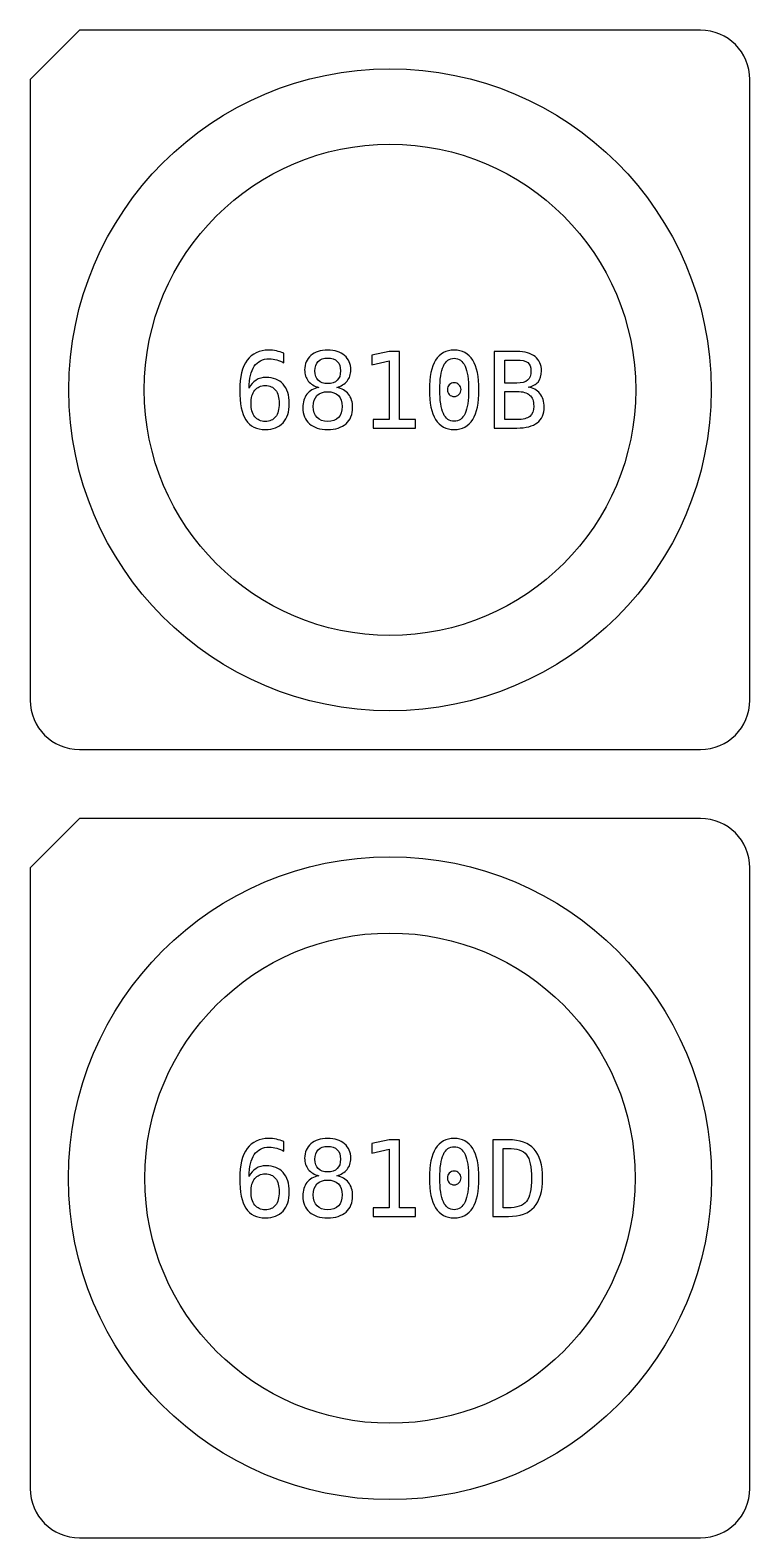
# Model space of a CAD drawing. Extents: x -222 to -68, y -465 to -312.
# Drawn here: x -141.5 to -68.5, y -465 to -312 of the extents above; entities that cross this region are included whole.
import ezdxf

# ---------------------------------------------------------------- set-up
doc = ezdxf.new("R2010")
doc.units = 0
doc.header["$MEASUREMENT"] = 0
doc.layers.add('LAYER_1', color=7, linetype='CONTINUOUS')

msp = doc.modelspace()

# ---------------------------------------------------------------- linework, layer by layer
at = {"layer": 'LAYER_1'}
for centre, major_axis in [((-105.0001, -348.5001), (0, 32.575)), ((-105.0001, -348.5), (0, 24.925)), ((-105.0001, -428.5001), (0, 32.625)), ((-105.0001, -428.5), (0, 24.875))]:
    msp.add_ellipse(centre, major_axis=major_axis, ratio=1, dxfattribs=at)
for points, knots in [([(-141.5, -380), (-141.5, -380), (-141.5, -317), (-141.5, -317), (-141.5, -317), (-141.5, -317), (-136.5, -312), (-136.5, -312), (-136.5, -312), (-136.5, -312), (-73.5, -312), (-73.5, -312), (-73.5, -312), (-70.7391, -312), (-68.5, -314.2391), (-68.5, -317), (-68.5, -317), (-68.5, -317), (-68.5, -380), (-68.5, -380), (-68.5, -380), (-68.5, -382.7609), (-70.7391, -385), (-73.5, -385), (-73.5, -385), (-73.5, -385), (-136.5, -385), (-136.5, -385), (-136.5, -385), (-139.2609, -385), (-141.5, -382.7609), (-141.5, -380)], [0, 0, 0, 0, 0.125, 0.125, 0.125, 0.125, 0.25, 0.25, 0.25, 0.25, 0.375, 0.375, 0.375, 0.375, 0.5, 0.5, 0.5, 0.5, 0.625, 0.625, 0.625, 0.625, 0.75, 0.75, 0.75, 0.75, 0.875, 0.875, 0.875, 0.875, 1, 1, 1, 1]), ([(-115.7833, -344.783), (-115.7833, -344.783), (-115.7833, -345.7509), (-115.7833, -345.7509), (-115.7833, -345.7509), (-116.0018, -345.623), (-116.2344, -345.5236), (-116.4813, -345.4561), (-116.4813, -345.4561), (-116.7263, -345.3886), (-116.9839, -345.3548), (-117.2502, -345.3548), (-117.2502, -345.3548), (-117.9162, -345.3548), (-118.4224, -345.6053), (-118.7651, -346.1061), (-118.7651, -346.1061), (-119.1079, -346.6069), (-119.2801, -347.3457), (-119.2801, -348.3206), (-119.2801, -348.3206), (-119.1132, -347.9726), (-118.8823, -347.7062), (-118.5875, -347.5215), (-118.5875, -347.5215), (-118.2927, -347.335), (-117.9553, -347.2426), (-117.5735, -347.2426), (-117.5735, -347.2426), (-116.824, -347.2426), (-116.2451, -347.4717), (-115.8331, -347.9317), (-115.8331, -347.9317), (-115.4228, -348.3917), (-115.2168, -349.0434), (-115.2168, -349.8852), (-115.2168, -349.8852), (-115.2168, -350.7252), (-115.4282, -351.3752), (-115.8508, -351.8369), (-115.8508, -351.8369), (-116.2753, -352.2987), (-116.8702, -352.5296), (-117.6356, -352.5296), (-117.6356, -352.5296), (-118.5378, -352.5296), (-119.1984, -352.2063), (-119.6193, -351.5599), (-119.6193, -351.5599), (-120.0384, -350.9117), (-120.248, -349.8941), (-120.248, -348.5018), (-120.248, -348.5018), (-120.248, -347.1911), (-119.9958, -346.1913), (-119.4915, -345.504), (-119.4915, -345.504), (-118.9853, -344.815), (-118.2554, -344.4704), (-117.2982, -344.4704), (-117.2982, -344.4704), (-117.0407, -344.4704), (-116.785, -344.4971), (-116.5274, -344.5504), (-116.5274, -344.5504), (-116.2699, -344.6054), (-116.0231, -344.6818), (-115.7833, -344.783)], [0, 0, 0, 0, 0.05882353, 0.05882353, 0.05882353, 0.05882353, 0.11764706, 0.11764706, 0.11764706, 0.11764706, 0.17647059, 0.17647059, 0.17647059, 0.17647059, 0.23529412, 0.23529412, 0.23529412, 0.23529412, 0.29411765, 0.29411765, 0.29411765, 0.29411765, 0.35294118, 0.35294118, 0.35294118, 0.35294118, 0.41176471, 0.41176471, 0.41176471, 0.41176471, 0.47058824, 0.47058824, 0.47058824, 0.47058824, 0.52941176, 0.52941176, 0.52941176, 0.52941176, 0.58823529, 0.58823529, 0.58823529, 0.58823529, 0.64705882, 0.64705882, 0.64705882, 0.64705882, 0.70588235, 0.70588235, 0.70588235, 0.70588235, 0.76470588, 0.76470588, 0.76470588, 0.76470588, 0.82352941, 0.82352941, 0.82352941, 0.82352941, 0.88235294, 0.88235294, 0.88235294, 0.88235294, 0.94117647, 0.94117647, 0.94117647, 0.94117647, 1, 1, 1, 1]), ([(-112.2351, -348.2531), (-112.6826, -348.1377), (-113.0325, -347.9246), (-113.2846, -347.612), (-113.2846, -347.612), (-113.535, -347.3013), (-113.6611, -346.9248), (-113.6611, -346.4843), (-113.6611, -346.4843), (-113.6611, -345.8663), (-113.4516, -345.3762), (-113.0325, -345.0139), (-113.0325, -345.0139), (-112.6116, -344.6516), (-112.0415, -344.4704), (-111.3205, -344.4704), (-111.3205, -344.4704), (-110.5959, -344.4704), (-110.0241, -344.6516), (-109.6032, -345.0139), (-109.6032, -345.0139), (-109.184, -345.3762), (-108.9745, -345.8663), (-108.9745, -346.4843), (-108.9745, -346.4843), (-108.9745, -346.9248), (-109.1006, -347.3013), (-109.351, -347.612), (-109.351, -347.612), (-109.6032, -347.9246), (-109.953, -348.1377), (-110.4005, -348.2531), (-110.4005, -348.2531), (-109.8802, -348.3668), (-109.4806, -348.5977), (-109.2054, -348.944), (-109.2054, -348.944), (-108.9301, -349.2921), (-108.7916, -349.7414), (-108.7916, -350.2919), (-108.7916, -350.2919), (-108.7916, -350.9934), (-109.0153, -351.5404), (-109.4629, -351.9364), (-109.4629, -351.9364), (-109.9104, -352.3324), (-110.5302, -352.5296), (-111.3205, -352.5296), (-111.3205, -352.5296), (-112.1108, -352.5296), (-112.7288, -352.3324), (-113.1745, -351.9382), (-113.1745, -351.9382), (-113.6203, -351.5457), (-113.844, -351.0005), (-113.844, -350.3026), (-113.844, -350.3026), (-113.844, -349.7485), (-113.7055, -349.2956), (-113.4303, -348.9475), (-113.4303, -348.9475), (-113.155, -348.5994), (-112.7554, -348.3668), (-112.2351, -348.2531)], [0, 0, 0, 0, 0.0625, 0.0625, 0.0625, 0.0625, 0.125, 0.125, 0.125, 0.125, 0.1875, 0.1875, 0.1875, 0.1875, 0.25, 0.25, 0.25, 0.25, 0.3125, 0.3125, 0.3125, 0.3125, 0.375, 0.375, 0.375, 0.375, 0.4375, 0.4375, 0.4375, 0.4375, 0.5, 0.5, 0.5, 0.5, 0.5625, 0.5625, 0.5625, 0.5625, 0.625, 0.625, 0.625, 0.625, 0.6875, 0.6875, 0.6875, 0.6875, 0.75, 0.75, 0.75, 0.75, 0.8125, 0.8125, 0.8125, 0.8125, 0.875, 0.875, 0.875, 0.875, 0.9375, 0.9375, 0.9375, 0.9375, 1, 1, 1, 1]), ([(-112.6151, -346.582), (-112.6151, -346.9993), (-112.505, -347.3155), (-112.283, -347.5339), (-112.283, -347.5339), (-112.061, -347.7523), (-111.7396, -347.8624), (-111.3205, -347.8624), (-111.3205, -347.8624), (-110.8978, -347.8624), (-110.5746, -347.7523), (-110.3526, -347.5339), (-110.3526, -347.5339), (-110.1306, -347.3155), (-110.0205, -346.9993), (-110.0205, -346.582), (-110.0205, -346.582), (-110.0205, -346.1593), (-110.1306, -345.8361), (-110.3508, -345.6141), (-110.3508, -345.6141), (-110.571, -345.3921), (-110.8943, -345.282), (-111.3205, -345.282), (-111.3205, -345.282), (-111.7396, -345.282), (-112.061, -345.3939), (-112.283, -345.6177), (-112.283, -345.6177), (-112.505, -345.8415), (-112.6151, -346.1629), (-112.6151, -346.582)], [0, 0, 0, 0, 0.125, 0.125, 0.125, 0.125, 0.25, 0.25, 0.25, 0.25, 0.375, 0.375, 0.375, 0.375, 0.5, 0.5, 0.5, 0.5, 0.625, 0.625, 0.625, 0.625, 0.75, 0.75, 0.75, 0.75, 0.875, 0.875, 0.875, 0.875, 1, 1, 1, 1]), ([(-106.7066, -351.4942), (-106.7066, -351.4942), (-105.0728, -351.4942), (-105.0728, -351.4942), (-105.0728, -351.4942), (-105.0728, -351.4942), (-105.0728, -345.5573), (-105.0728, -345.5573), (-105.0728, -345.5573), (-105.0728, -345.5573), (-106.831, -345.9533), (-106.831, -345.9533), (-106.831, -345.9533), (-106.831, -345.9533), (-106.831, -344.9961), (-106.831, -344.9961), (-106.831, -344.9961), (-106.831, -344.9961), (-105.0835, -344.6107), (-105.0835, -344.6107), (-105.0835, -344.6107), (-105.0835, -344.6107), (-104.0321, -344.6107), (-104.0321, -344.6107), (-104.0321, -344.6107), (-104.0321, -344.6107), (-104.0321, -351.4942), (-104.0321, -351.4942), (-104.0321, -351.4942), (-104.0321, -351.4942), (-102.4196, -351.4942), (-102.4196, -351.4942), (-102.4196, -351.4942), (-102.4196, -351.4942), (-102.4196, -352.3786), (-102.4196, -352.3786), (-102.4196, -352.3786), (-102.4196, -352.3786), (-106.7066, -352.3786), (-106.7066, -352.3786), (-106.7066, -352.3786), (-106.7066, -352.3786), (-106.7066, -351.4942), (-106.7066, -351.4942)], [0, 0, 0, 0, 0.09090909, 0.09090909, 0.09090909, 0.09090909, 0.18181818, 0.18181818, 0.18181818, 0.18181818, 0.27272727, 0.27272727, 0.27272727, 0.27272727, 0.36363636, 0.36363636, 0.36363636, 0.36363636, 0.45454545, 0.45454545, 0.45454545, 0.45454545, 0.54545455, 0.54545455, 0.54545455, 0.54545455, 0.63636364, 0.63636364, 0.63636364, 0.63636364, 0.72727273, 0.72727273, 0.72727273, 0.72727273, 0.81818182, 0.81818182, 0.81818182, 0.81818182, 0.90909091, 0.90909091, 0.90909091, 0.90909091, 1, 1, 1, 1]), ([(-98.4913, -344.4704), (-97.6619, -344.4704), (-97.035, -344.8096), (-96.6106, -345.4898), (-96.6106, -345.4898), (-96.1861, -346.17), (-95.973, -347.1734), (-95.973, -348.5018), (-95.973, -348.5018), (-95.973, -349.8284), (-96.1861, -350.83), (-96.6106, -351.5102), (-96.6106, -351.5102), (-97.035, -352.1904), (-97.6619, -352.5296), (-98.4913, -352.5296), (-98.4913, -352.5296), (-99.3206, -352.5296), (-99.9457, -352.1904), (-100.3702, -351.5102), (-100.3702, -351.5102), (-100.7929, -350.83), (-101.0042, -349.8284), (-101.0042, -348.5018), (-101.0042, -348.5018), (-101.0042, -347.1734), (-100.7929, -346.17), (-100.3702, -345.4898), (-100.3702, -345.4898), (-99.9457, -344.8096), (-99.3206, -344.4704), (-98.4913, -344.4704)], [0, 0, 0, 0, 0.125, 0.125, 0.125, 0.125, 0.25, 0.25, 0.25, 0.25, 0.375, 0.375, 0.375, 0.375, 0.5, 0.5, 0.5, 0.5, 0.625, 0.625, 0.625, 0.625, 0.75, 0.75, 0.75, 0.75, 0.875, 0.875, 0.875, 0.875, 1, 1, 1, 1]), ([(-98.4913, -345.3033), (-98.9796, -345.3033), (-99.3455, -345.5662), (-99.5852, -346.0936), (-99.5852, -346.0936), (-99.8268, -346.6211), (-99.9475, -347.4238), (-99.9475, -348.5018), (-99.9475, -348.5018), (-99.9475, -349.578), (-99.8268, -350.3789), (-99.5852, -350.9064), (-99.5852, -350.9064), (-99.3455, -351.4338), (-98.9796, -351.6966), (-98.4913, -351.6966), (-98.4913, -351.6966), (-97.9993, -351.6966), (-97.6317, -351.4338), (-97.392, -350.9064), (-97.392, -350.9064), (-97.1505, -350.3789), (-97.0297, -349.578), (-97.0297, -348.5018), (-97.0297, -348.5018), (-97.0297, -347.4238), (-97.1505, -346.6211), (-97.392, -346.0936), (-97.392, -346.0936), (-97.6317, -345.5662), (-97.9993, -345.3033), (-98.4913, -345.3033)], [0, 0, 0, 0, 0.125, 0.125, 0.125, 0.125, 0.25, 0.25, 0.25, 0.25, 0.375, 0.375, 0.375, 0.375, 0.5, 0.5, 0.5, 0.5, 0.625, 0.625, 0.625, 0.625, 0.75, 0.75, 0.75, 0.75, 0.875, 0.875, 0.875, 0.875, 1, 1, 1, 1]), ([(-94.4191, -344.6107), (-94.4191, -344.6107), (-92.1193, -344.6107), (-92.1193, -344.6107), (-92.1193, -344.6107), (-91.3237, -344.6107), (-90.7128, -344.783), (-90.2812, -345.1258), (-90.2812, -345.1258), (-89.8514, -345.4685), (-89.6366, -345.9551), (-89.6366, -346.582), (-89.6366, -346.582), (-89.6366, -347.058), (-89.7502, -347.4327), (-89.9775, -347.7062), (-89.9775, -347.7062), (-90.2049, -347.9814), (-90.5458, -348.1519), (-91.0005, -348.2212), (-91.0005, -348.2212), (-90.4908, -348.2975), (-90.0912, -348.516), (-89.8017, -348.8747), (-89.8017, -348.8747), (-89.5122, -349.2335), (-89.3666, -349.6899), (-89.3666, -350.2457), (-89.3666, -350.2457), (-89.3666, -350.949), (-89.5975, -351.4818), (-90.0592, -351.8405), (-90.0592, -351.8405), (-90.5192, -352.1992), (-91.2065, -352.3786), (-92.1193, -352.3786), (-92.1193, -352.3786), (-92.1193, -352.3786), (-94.4191, -352.3786), (-94.4191, -352.3786), (-94.4191, -352.3786), (-94.4191, -352.3786), (-94.4191, -344.6107), (-94.4191, -344.6107)], [0, 0, 0, 0, 0.09090909, 0.09090909, 0.09090909, 0.09090909, 0.18181818, 0.18181818, 0.18181818, 0.18181818, 0.27272727, 0.27272727, 0.27272727, 0.27272727, 0.36363636, 0.36363636, 0.36363636, 0.36363636, 0.45454545, 0.45454545, 0.45454545, 0.45454545, 0.54545455, 0.54545455, 0.54545455, 0.54545455, 0.63636364, 0.63636364, 0.63636364, 0.63636364, 0.72727273, 0.72727273, 0.72727273, 0.72727273, 0.81818182, 0.81818182, 0.81818182, 0.81818182, 0.90909091, 0.90909091, 0.90909091, 0.90909091, 1, 1, 1, 1]), ([(-93.3624, -345.4738), (-93.3624, -345.4738), (-93.3624, -347.8163), (-93.3624, -347.8163), (-93.3624, -347.8163), (-93.3624, -347.8163), (-92.1406, -347.8163), (-92.1406, -347.8163), (-92.1406, -347.8163), (-91.6327, -347.8163), (-91.2669, -347.7186), (-91.0395, -347.525), (-91.0395, -347.525), (-90.8122, -347.3297), (-90.6986, -347.0171), (-90.6986, -346.582), (-90.6986, -346.582), (-90.6986, -346.1913), (-90.8104, -345.9072), (-91.0342, -345.7349), (-91.0342, -345.7349), (-91.258, -345.5609), (-91.6256, -345.4738), (-92.1406, -345.4738), (-92.1406, -345.4738), (-92.1406, -345.4738), (-93.3624, -345.4738), (-93.3624, -345.4738)], [0, 0, 0, 0, 0.14285714, 0.14285714, 0.14285714, 0.14285714, 0.28571429, 0.28571429, 0.28571429, 0.28571429, 0.42857143, 0.42857143, 0.42857143, 0.42857143, 0.57142857, 0.57142857, 0.57142857, 0.57142857, 0.71428571, 0.71428571, 0.71428571, 0.71428571, 0.85714286, 0.85714286, 0.85714286, 0.85714286, 1, 1, 1, 1]), ([(-117.6569, -348.0649), (-118.1045, -348.0649), (-118.4579, -348.2265), (-118.7136, -348.5479), (-118.7136, -348.5479), (-118.9711, -348.8712), (-119.099, -349.3169), (-119.099, -349.8852), (-119.099, -349.8852), (-119.099, -350.4553), (-118.9711, -350.901), (-118.7136, -351.2243), (-118.7136, -351.2243), (-118.4579, -351.5457), (-118.1045, -351.7073), (-117.6569, -351.7073), (-117.6569, -351.7073), (-117.1916, -351.7073), (-116.8418, -351.5546), (-116.6056, -351.2473), (-116.6056, -351.2473), (-116.3694, -350.9401), (-116.2522, -350.4855), (-116.2522, -349.8852), (-116.2522, -349.8852), (-116.2522, -349.2832), (-116.3694, -348.8285), (-116.6056, -348.5231), (-116.6056, -348.5231), (-116.8418, -348.2176), (-117.1916, -348.0649), (-117.6569, -348.0649)], [0, 0, 0, 0, 0.125, 0.125, 0.125, 0.125, 0.25, 0.25, 0.25, 0.25, 0.375, 0.375, 0.375, 0.375, 0.5, 0.5, 0.5, 0.5, 0.625, 0.625, 0.625, 0.625, 0.75, 0.75, 0.75, 0.75, 0.875, 0.875, 0.875, 0.875, 1, 1, 1, 1]), ([(-111.3205, -348.69), (-111.7893, -348.69), (-112.1498, -348.8214), (-112.4056, -349.0825), (-112.4056, -349.0825), (-112.6595, -349.3453), (-112.7874, -349.7147), (-112.7874, -350.1942), (-112.7874, -350.1942), (-112.7874, -350.6719), (-112.6577, -351.0449), (-112.4002, -351.3095), (-112.4002, -351.3095), (-112.1409, -351.5741), (-111.7822, -351.7073), (-111.3205, -351.7073), (-111.3205, -351.7073), (-110.8481, -351.7073), (-110.4858, -351.5759), (-110.2301, -351.3148), (-110.2301, -351.3148), (-109.9761, -351.052), (-109.8482, -350.679), (-109.8482, -350.1942), (-109.8482, -350.1942), (-109.8482, -349.7183), (-109.9779, -349.3489), (-110.2354, -349.0861), (-110.2354, -349.0861), (-110.4947, -348.8214), (-110.8552, -348.69), (-111.3205, -348.69)], [0, 0, 0, 0, 0.125, 0.125, 0.125, 0.125, 0.25, 0.25, 0.25, 0.25, 0.375, 0.375, 0.375, 0.375, 0.5, 0.5, 0.5, 0.5, 0.625, 0.625, 0.625, 0.625, 0.75, 0.75, 0.75, 0.75, 0.875, 0.875, 0.875, 0.875, 1, 1, 1, 1]), ([(-99.1839, -348.4751), (-99.1839, -348.2851), (-99.1164, -348.12), (-98.9832, -347.9814), (-98.9832, -347.9814), (-98.85, -347.8429), (-98.6902, -347.7736), (-98.5019, -347.7736), (-98.5019, -347.7736), (-98.3084, -347.7736), (-98.1414, -347.8429), (-98.0029, -347.9814), (-98.0029, -347.9814), (-97.8644, -348.12), (-97.7951, -348.2851), (-97.7951, -348.4751), (-97.7951, -348.4751), (-97.7951, -348.6705), (-97.8644, -348.8356), (-98.0011, -348.9706), (-98.0011, -348.9706), (-98.1379, -349.1056), (-98.3048, -349.1731), (-98.5019, -349.1731), (-98.5019, -349.1731), (-98.6973, -349.1731), (-98.8589, -349.1074), (-98.9885, -348.9759), (-98.9885, -348.9759), (-99.1182, -348.8427), (-99.1839, -348.6776), (-99.1839, -348.4751)], [0, 0, 0, 0, 0.125, 0.125, 0.125, 0.125, 0.25, 0.25, 0.25, 0.25, 0.375, 0.375, 0.375, 0.375, 0.5, 0.5, 0.5, 0.5, 0.625, 0.625, 0.625, 0.625, 0.75, 0.75, 0.75, 0.75, 0.875, 0.875, 0.875, 0.875, 1, 1, 1, 1]), ([(-93.3624, -348.6687), (-93.3624, -348.6687), (-93.3624, -351.5155), (-93.3624, -351.5155), (-93.3624, -351.5155), (-93.3624, -351.5155), (-92.1193, -351.5155), (-92.1193, -351.5155), (-92.1193, -351.5155), (-91.5084, -351.5155), (-91.0733, -351.4089), (-90.814, -351.1958), (-90.814, -351.1958), (-90.5529, -350.9827), (-90.4233, -350.6311), (-90.4233, -350.1409), (-90.4233, -350.1409), (-90.4233, -349.6348), (-90.56, -349.2636), (-90.8335, -349.0257), (-90.8335, -349.0257), (-91.1088, -348.7877), (-91.5368, -348.6687), (-92.1193, -348.6687), (-92.1193, -348.6687), (-92.1193, -348.6687), (-93.3624, -348.6687), (-93.3624, -348.6687)], [0, 0, 0, 0, 0.14285714, 0.14285714, 0.14285714, 0.14285714, 0.28571429, 0.28571429, 0.28571429, 0.28571429, 0.42857143, 0.42857143, 0.42857143, 0.42857143, 0.57142857, 0.57142857, 0.57142857, 0.57142857, 0.71428571, 0.71428571, 0.71428571, 0.71428571, 0.85714286, 0.85714286, 0.85714286, 0.85714286, 1, 1, 1, 1]), ([(-141.5, -460), (-141.5, -460), (-141.5, -397), (-141.5, -397), (-141.5, -397), (-141.5, -397), (-136.5, -392), (-136.5, -392), (-136.5, -392), (-136.5, -392), (-73.5, -392), (-73.5, -392), (-73.5, -392), (-70.7391, -392), (-68.5, -394.2391), (-68.5, -397), (-68.5, -397), (-68.5, -397), (-68.5, -460), (-68.5, -460), (-68.5, -460), (-68.5, -462.7609), (-70.7391, -465), (-73.5, -465), (-73.5, -465), (-73.5, -465), (-136.5, -465), (-136.5, -465), (-136.5, -465), (-139.2609, -465), (-141.5, -462.7609), (-141.5, -460)], [0, 0, 0, 0, 0.125, 0.125, 0.125, 0.125, 0.25, 0.25, 0.25, 0.25, 0.375, 0.375, 0.375, 0.375, 0.5, 0.5, 0.5, 0.5, 0.625, 0.625, 0.625, 0.625, 0.75, 0.75, 0.75, 0.75, 0.875, 0.875, 0.875, 0.875, 1, 1, 1, 1]), ([(-115.7833, -424.783), (-115.7833, -424.783), (-115.7833, -425.7509), (-115.7833, -425.7509), (-115.7833, -425.7509), (-116.0018, -425.623), (-116.2344, -425.5236), (-116.4813, -425.4561), (-116.4813, -425.4561), (-116.7263, -425.3886), (-116.9839, -425.3548), (-117.2502, -425.3548), (-117.2502, -425.3548), (-117.9162, -425.3548), (-118.4224, -425.6053), (-118.7651, -426.1061), (-118.7651, -426.1061), (-119.1079, -426.6069), (-119.2801, -427.3457), (-119.2801, -428.3206), (-119.2801, -428.3206), (-119.1132, -427.9726), (-118.8823, -427.7062), (-118.5875, -427.5215), (-118.5875, -427.5215), (-118.2927, -427.335), (-117.9553, -427.2426), (-117.5735, -427.2426), (-117.5735, -427.2426), (-116.824, -427.2426), (-116.2451, -427.4717), (-115.8331, -427.9317), (-115.8331, -427.9317), (-115.4228, -428.3917), (-115.2168, -429.0434), (-115.2168, -429.8852), (-115.2168, -429.8852), (-115.2168, -430.7252), (-115.4282, -431.3752), (-115.8508, -431.8369), (-115.8508, -431.8369), (-116.2753, -432.2987), (-116.8702, -432.5296), (-117.6356, -432.5296), (-117.6356, -432.5296), (-118.5378, -432.5296), (-119.1984, -432.2063), (-119.6193, -431.5599), (-119.6193, -431.5599), (-120.0384, -430.9117), (-120.248, -429.8941), (-120.248, -428.5018), (-120.248, -428.5018), (-120.248, -427.1911), (-119.9958, -426.1913), (-119.4915, -425.504), (-119.4915, -425.504), (-118.9853, -424.815), (-118.2554, -424.4704), (-117.2982, -424.4704), (-117.2982, -424.4704), (-117.0407, -424.4704), (-116.785, -424.4971), (-116.5274, -424.5504), (-116.5274, -424.5504), (-116.2699, -424.6054), (-116.0231, -424.6818), (-115.7833, -424.783)], [0, 0, 0, 0, 0.05882353, 0.05882353, 0.05882353, 0.05882353, 0.11764706, 0.11764706, 0.11764706, 0.11764706, 0.17647059, 0.17647059, 0.17647059, 0.17647059, 0.23529412, 0.23529412, 0.23529412, 0.23529412, 0.29411765, 0.29411765, 0.29411765, 0.29411765, 0.35294118, 0.35294118, 0.35294118, 0.35294118, 0.41176471, 0.41176471, 0.41176471, 0.41176471, 0.47058824, 0.47058824, 0.47058824, 0.47058824, 0.52941176, 0.52941176, 0.52941176, 0.52941176, 0.58823529, 0.58823529, 0.58823529, 0.58823529, 0.64705882, 0.64705882, 0.64705882, 0.64705882, 0.70588235, 0.70588235, 0.70588235, 0.70588235, 0.76470588, 0.76470588, 0.76470588, 0.76470588, 0.82352941, 0.82352941, 0.82352941, 0.82352941, 0.88235294, 0.88235294, 0.88235294, 0.88235294, 0.94117647, 0.94117647, 0.94117647, 0.94117647, 1, 1, 1, 1]), ([(-112.2351, -428.2531), (-112.6826, -428.1377), (-113.0325, -427.9246), (-113.2846, -427.612), (-113.2846, -427.612), (-113.535, -427.3013), (-113.6611, -426.9248), (-113.6611, -426.4843), (-113.6611, -426.4843), (-113.6611, -425.8663), (-113.4516, -425.3762), (-113.0325, -425.0139), (-113.0325, -425.0139), (-112.6116, -424.6516), (-112.0415, -424.4704), (-111.3205, -424.4704), (-111.3205, -424.4704), (-110.5959, -424.4704), (-110.0241, -424.6516), (-109.6032, -425.0139), (-109.6032, -425.0139), (-109.184, -425.3762), (-108.9745, -425.8663), (-108.9745, -426.4843), (-108.9745, -426.4843), (-108.9745, -426.9248), (-109.1006, -427.3013), (-109.351, -427.612), (-109.351, -427.612), (-109.6032, -427.9246), (-109.953, -428.1377), (-110.4005, -428.2531), (-110.4005, -428.2531), (-109.8802, -428.3668), (-109.4806, -428.5977), (-109.2054, -428.944), (-109.2054, -428.944), (-108.9301, -429.2921), (-108.7916, -429.7414), (-108.7916, -430.2919), (-108.7916, -430.2919), (-108.7916, -430.9934), (-109.0153, -431.5404), (-109.4629, -431.9364), (-109.4629, -431.9364), (-109.9104, -432.3324), (-110.5302, -432.5296), (-111.3205, -432.5296), (-111.3205, -432.5296), (-112.1108, -432.5296), (-112.7288, -432.3324), (-113.1745, -431.9382), (-113.1745, -431.9382), (-113.6203, -431.5457), (-113.844, -431.0005), (-113.844, -430.3026), (-113.844, -430.3026), (-113.844, -429.7485), (-113.7055, -429.2956), (-113.4303, -428.9475), (-113.4303, -428.9475), (-113.155, -428.5994), (-112.7554, -428.3668), (-112.2351, -428.2531)], [0, 0, 0, 0, 0.0625, 0.0625, 0.0625, 0.0625, 0.125, 0.125, 0.125, 0.125, 0.1875, 0.1875, 0.1875, 0.1875, 0.25, 0.25, 0.25, 0.25, 0.3125, 0.3125, 0.3125, 0.3125, 0.375, 0.375, 0.375, 0.375, 0.4375, 0.4375, 0.4375, 0.4375, 0.5, 0.5, 0.5, 0.5, 0.5625, 0.5625, 0.5625, 0.5625, 0.625, 0.625, 0.625, 0.625, 0.6875, 0.6875, 0.6875, 0.6875, 0.75, 0.75, 0.75, 0.75, 0.8125, 0.8125, 0.8125, 0.8125, 0.875, 0.875, 0.875, 0.875, 0.9375, 0.9375, 0.9375, 0.9375, 1, 1, 1, 1]), ([(-112.6151, -426.582), (-112.6151, -426.9993), (-112.505, -427.3155), (-112.283, -427.5339), (-112.283, -427.5339), (-112.061, -427.7523), (-111.7396, -427.8624), (-111.3205, -427.8624), (-111.3205, -427.8624), (-110.8978, -427.8624), (-110.5746, -427.7523), (-110.3526, -427.5339), (-110.3526, -427.5339), (-110.1306, -427.3155), (-110.0205, -426.9993), (-110.0205, -426.582), (-110.0205, -426.582), (-110.0205, -426.1593), (-110.1306, -425.8361), (-110.3508, -425.6141), (-110.3508, -425.6141), (-110.571, -425.3921), (-110.8943, -425.282), (-111.3205, -425.282), (-111.3205, -425.282), (-111.7396, -425.282), (-112.061, -425.3939), (-112.283, -425.6177), (-112.283, -425.6177), (-112.505, -425.8415), (-112.6151, -426.1629), (-112.6151, -426.582)], [0, 0, 0, 0, 0.125, 0.125, 0.125, 0.125, 0.25, 0.25, 0.25, 0.25, 0.375, 0.375, 0.375, 0.375, 0.5, 0.5, 0.5, 0.5, 0.625, 0.625, 0.625, 0.625, 0.75, 0.75, 0.75, 0.75, 0.875, 0.875, 0.875, 0.875, 1, 1, 1, 1]), ([(-106.7066, -431.4942), (-106.7066, -431.4942), (-105.0728, -431.4942), (-105.0728, -431.4942), (-105.0728, -431.4942), (-105.0728, -431.4942), (-105.0728, -425.5573), (-105.0728, -425.5573), (-105.0728, -425.5573), (-105.0728, -425.5573), (-106.831, -425.9533), (-106.831, -425.9533), (-106.831, -425.9533), (-106.831, -425.9533), (-106.831, -424.9961), (-106.831, -424.9961), (-106.831, -424.9961), (-106.831, -424.9961), (-105.0835, -424.6107), (-105.0835, -424.6107), (-105.0835, -424.6107), (-105.0835, -424.6107), (-104.0321, -424.6107), (-104.0321, -424.6107), (-104.0321, -424.6107), (-104.0321, -424.6107), (-104.0321, -431.4942), (-104.0321, -431.4942), (-104.0321, -431.4942), (-104.0321, -431.4942), (-102.4196, -431.4942), (-102.4196, -431.4942), (-102.4196, -431.4942), (-102.4196, -431.4942), (-102.4196, -432.3786), (-102.4196, -432.3786), (-102.4196, -432.3786), (-102.4196, -432.3786), (-106.7066, -432.3786), (-106.7066, -432.3786), (-106.7066, -432.3786), (-106.7066, -432.3786), (-106.7066, -431.4942), (-106.7066, -431.4942)], [0, 0, 0, 0, 0.09090909, 0.09090909, 0.09090909, 0.09090909, 0.18181818, 0.18181818, 0.18181818, 0.18181818, 0.27272727, 0.27272727, 0.27272727, 0.27272727, 0.36363636, 0.36363636, 0.36363636, 0.36363636, 0.45454545, 0.45454545, 0.45454545, 0.45454545, 0.54545455, 0.54545455, 0.54545455, 0.54545455, 0.63636364, 0.63636364, 0.63636364, 0.63636364, 0.72727273, 0.72727273, 0.72727273, 0.72727273, 0.81818182, 0.81818182, 0.81818182, 0.81818182, 0.90909091, 0.90909091, 0.90909091, 0.90909091, 1, 1, 1, 1]), ([(-98.4913, -424.4704), (-97.6619, -424.4704), (-97.035, -424.8096), (-96.6106, -425.4898), (-96.6106, -425.4898), (-96.1861, -426.17), (-95.973, -427.1734), (-95.973, -428.5018), (-95.973, -428.5018), (-95.973, -429.8284), (-96.1861, -430.83), (-96.6106, -431.5102), (-96.6106, -431.5102), (-97.035, -432.1904), (-97.6619, -432.5296), (-98.4913, -432.5296), (-98.4913, -432.5296), (-99.3206, -432.5296), (-99.9457, -432.1904), (-100.3702, -431.5102), (-100.3702, -431.5102), (-100.7929, -430.83), (-101.0042, -429.8284), (-101.0042, -428.5018), (-101.0042, -428.5018), (-101.0042, -427.1734), (-100.7929, -426.17), (-100.3702, -425.4898), (-100.3702, -425.4898), (-99.9457, -424.8096), (-99.3206, -424.4704), (-98.4913, -424.4704)], [0, 0, 0, 0, 0.125, 0.125, 0.125, 0.125, 0.25, 0.25, 0.25, 0.25, 0.375, 0.375, 0.375, 0.375, 0.5, 0.5, 0.5, 0.5, 0.625, 0.625, 0.625, 0.625, 0.75, 0.75, 0.75, 0.75, 0.875, 0.875, 0.875, 0.875, 1, 1, 1, 1]), ([(-98.4913, -425.3033), (-98.9796, -425.3033), (-99.3455, -425.5662), (-99.5852, -426.0936), (-99.5852, -426.0936), (-99.8268, -426.6211), (-99.9475, -427.4238), (-99.9475, -428.5018), (-99.9475, -428.5018), (-99.9475, -429.578), (-99.8268, -430.3789), (-99.5852, -430.9064), (-99.5852, -430.9064), (-99.3455, -431.4338), (-98.9796, -431.6966), (-98.4913, -431.6966), (-98.4913, -431.6966), (-97.9993, -431.6966), (-97.6317, -431.4338), (-97.392, -430.9064), (-97.392, -430.9064), (-97.1505, -430.3789), (-97.0297, -429.578), (-97.0297, -428.5018), (-97.0297, -428.5018), (-97.0297, -427.4238), (-97.1505, -426.6211), (-97.392, -426.0936), (-97.392, -426.0936), (-97.6317, -425.5662), (-97.9993, -425.3033), (-98.4913, -425.3033)], [0, 0, 0, 0, 0.125, 0.125, 0.125, 0.125, 0.25, 0.25, 0.25, 0.25, 0.375, 0.375, 0.375, 0.375, 0.5, 0.5, 0.5, 0.5, 0.625, 0.625, 0.625, 0.625, 0.75, 0.75, 0.75, 0.75, 0.875, 0.875, 0.875, 0.875, 1, 1, 1, 1]), ([(-92.993, -424.6107), (-91.8067, -424.6107), (-90.933, -424.9269), (-90.3718, -425.5573), (-90.3718, -425.5573), (-89.8088, -426.1895), (-89.5282, -427.1698), (-89.5282, -428.5018), (-89.5282, -428.5018), (-89.5282, -429.8266), (-89.8088, -430.8051), (-90.3718, -431.4338), (-90.3718, -431.4338), (-90.933, -432.0643), (-91.8067, -432.3786), (-92.993, -432.3786), (-92.993, -432.3786), (-92.993, -432.3786), (-94.5701, -432.3786), (-94.5701, -432.3786), (-94.5701, -432.3786), (-94.5701, -432.3786), (-94.5701, -424.6107), (-94.5701, -424.6107), (-94.5701, -424.6107), (-94.5701, -424.6107), (-92.993, -424.6107), (-92.993, -424.6107)], [0, 0, 0, 0, 0.14285714, 0.14285714, 0.14285714, 0.14285714, 0.28571429, 0.28571429, 0.28571429, 0.28571429, 0.42857143, 0.42857143, 0.42857143, 0.42857143, 0.57142857, 0.57142857, 0.57142857, 0.57142857, 0.71428571, 0.71428571, 0.71428571, 0.71428571, 0.85714286, 0.85714286, 0.85714286, 0.85714286, 1, 1, 1, 1]), ([(-93.0144, -431.5155), (-92.1299, -431.5155), (-91.5119, -431.2971), (-91.1621, -430.862), (-91.1621, -430.862), (-90.8122, -430.4269), (-90.6364, -429.6401), (-90.6364, -428.5018), (-90.6364, -428.5018), (-90.6364, -427.3545), (-90.8104, -426.5625), (-91.1585, -426.1274), (-91.1585, -426.1274), (-91.5084, -425.6923), (-92.1264, -425.4738), (-93.0144, -425.4738), (-93.0144, -425.4738), (-93.0144, -425.4738), (-93.5134, -425.4738), (-93.5134, -425.4738), (-93.5134, -425.4738), (-93.5134, -425.4738), (-93.5134, -431.5155), (-93.5134, -431.5155), (-93.5134, -431.5155), (-93.5134, -431.5155), (-93.0144, -431.5155), (-93.0144, -431.5155)], [0, 0, 0, 0, 0.14285714, 0.14285714, 0.14285714, 0.14285714, 0.28571429, 0.28571429, 0.28571429, 0.28571429, 0.42857143, 0.42857143, 0.42857143, 0.42857143, 0.57142857, 0.57142857, 0.57142857, 0.57142857, 0.71428571, 0.71428571, 0.71428571, 0.71428571, 0.85714286, 0.85714286, 0.85714286, 0.85714286, 1, 1, 1, 1]), ([(-117.6569, -428.0649), (-118.1045, -428.0649), (-118.4579, -428.2265), (-118.7136, -428.5479), (-118.7136, -428.5479), (-118.9711, -428.8712), (-119.099, -429.3169), (-119.099, -429.8852), (-119.099, -429.8852), (-119.099, -430.4553), (-118.9711, -430.901), (-118.7136, -431.2243), (-118.7136, -431.2243), (-118.4579, -431.5457), (-118.1045, -431.7073), (-117.6569, -431.7073), (-117.6569, -431.7073), (-117.1916, -431.7073), (-116.8418, -431.5546), (-116.6056, -431.2473), (-116.6056, -431.2473), (-116.3694, -430.9401), (-116.2522, -430.4855), (-116.2522, -429.8852), (-116.2522, -429.8852), (-116.2522, -429.2832), (-116.3694, -428.8285), (-116.6056, -428.5231), (-116.6056, -428.5231), (-116.8418, -428.2176), (-117.1916, -428.0649), (-117.6569, -428.0649)], [0, 0, 0, 0, 0.125, 0.125, 0.125, 0.125, 0.25, 0.25, 0.25, 0.25, 0.375, 0.375, 0.375, 0.375, 0.5, 0.5, 0.5, 0.5, 0.625, 0.625, 0.625, 0.625, 0.75, 0.75, 0.75, 0.75, 0.875, 0.875, 0.875, 0.875, 1, 1, 1, 1]), ([(-99.1839, -428.4751), (-99.1839, -428.2851), (-99.1164, -428.12), (-98.9832, -427.9814), (-98.9832, -427.9814), (-98.85, -427.8429), (-98.6902, -427.7736), (-98.5019, -427.7736), (-98.5019, -427.7736), (-98.3084, -427.7736), (-98.1414, -427.8429), (-98.0029, -427.9814), (-98.0029, -427.9814), (-97.8644, -428.12), (-97.7951, -428.2851), (-97.7951, -428.4751), (-97.7951, -428.4751), (-97.7951, -428.6705), (-97.8644, -428.8356), (-98.0011, -428.9706), (-98.0011, -428.9706), (-98.1379, -429.1056), (-98.3048, -429.1731), (-98.5019, -429.1731), (-98.5019, -429.1731), (-98.6973, -429.1731), (-98.8589, -429.1074), (-98.9885, -428.9759), (-98.9885, -428.9759), (-99.1182, -428.8427), (-99.1839, -428.6776), (-99.1839, -428.4751)], [0, 0, 0, 0, 0.125, 0.125, 0.125, 0.125, 0.25, 0.25, 0.25, 0.25, 0.375, 0.375, 0.375, 0.375, 0.5, 0.5, 0.5, 0.5, 0.625, 0.625, 0.625, 0.625, 0.75, 0.75, 0.75, 0.75, 0.875, 0.875, 0.875, 0.875, 1, 1, 1, 1]), ([(-111.3205, -428.69), (-111.7893, -428.69), (-112.1498, -428.8214), (-112.4056, -429.0825), (-112.4056, -429.0825), (-112.6595, -429.3453), (-112.7874, -429.7147), (-112.7874, -430.1942), (-112.7874, -430.1942), (-112.7874, -430.6719), (-112.6577, -431.0449), (-112.4002, -431.3095), (-112.4002, -431.3095), (-112.1409, -431.5741), (-111.7822, -431.7073), (-111.3205, -431.7073), (-111.3205, -431.7073), (-110.8481, -431.7073), (-110.4858, -431.5759), (-110.2301, -431.3148), (-110.2301, -431.3148), (-109.9761, -431.052), (-109.8482, -430.679), (-109.8482, -430.1942), (-109.8482, -430.1942), (-109.8482, -429.7183), (-109.9779, -429.3489), (-110.2354, -429.0861), (-110.2354, -429.0861), (-110.4947, -428.8214), (-110.8552, -428.69), (-111.3205, -428.69)], [0, 0, 0, 0, 0.125, 0.125, 0.125, 0.125, 0.25, 0.25, 0.25, 0.25, 0.375, 0.375, 0.375, 0.375, 0.5, 0.5, 0.5, 0.5, 0.625, 0.625, 0.625, 0.625, 0.75, 0.75, 0.75, 0.75, 0.875, 0.875, 0.875, 0.875, 1, 1, 1, 1])]:
    msp.add_open_spline(points, degree=3, knots=knots, dxfattribs=at)

doc.saveas('drawing.dxf')
